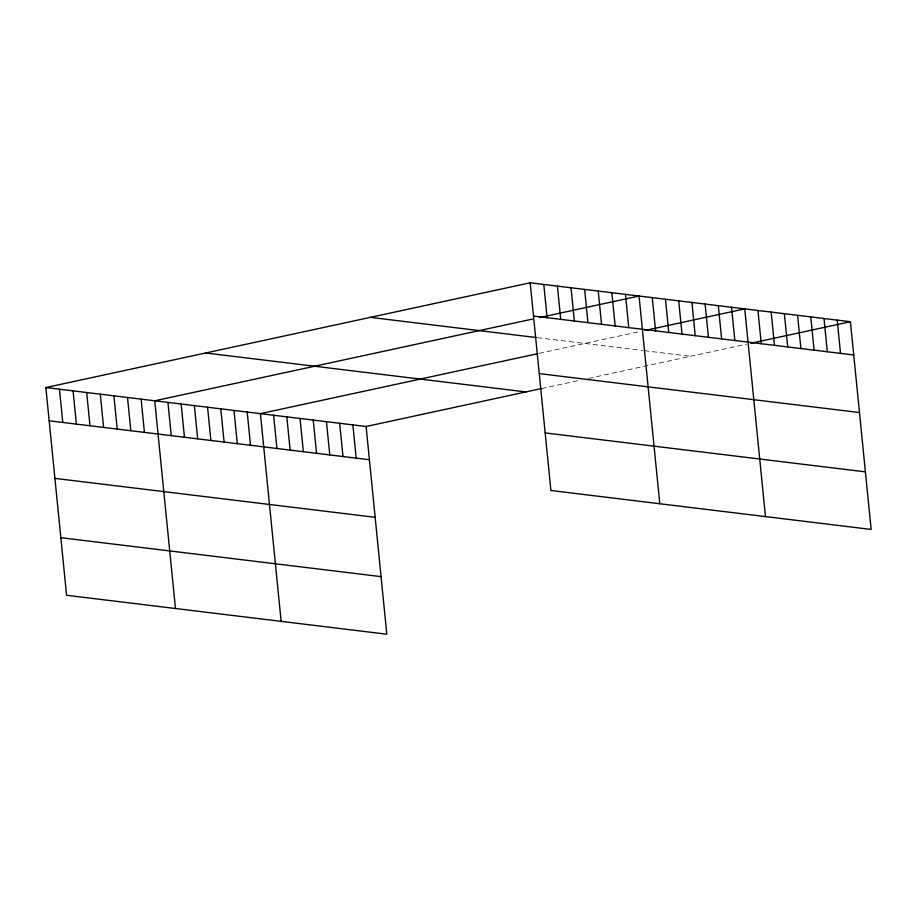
<?xml version="1.0" encoding="UTF-8"?>
<svg xmlns="http://www.w3.org/2000/svg" width="917" height="917" viewBox="0 0 917 917"><rect width="100%" height="100%" fill="white"/><g stroke="black" fill="none" stroke-linecap="round" stroke-linejoin="round"><path stroke-width="0.69" stroke-dasharray="4.58 3.44" d="M539.173 353.343L640.914 331.335M541.603 388.533L578.191 380.624M588.645 378.354L746.598 344.184M537.351 337.674L643.035 350.523M644.353 350.684L690.593 356.3"/><path stroke-width="1.38" d="M45.85 387.559L366.089 426.497L386.814 634.209L66.586 595.271L45.85 387.559L530.186 282.791L850.414 321.729L871.15 529.441L550.911 490.503L530.186 282.791M532.513 319.082L154.732 400.798L175.468 608.51M539.345 317.603L639.057 296.031L659.793 503.742M537.866 353.63L260.405 413.647L281.141 621.359M645.018 330.452L744.742 308.88L765.477 516.592M366.089 426.497L541.603 388.533M750.691 343.302L850.414 321.729M533.499 316.033L853.738 354.971M370.353 317.362L536.032 337.513M539.242 373.609L859.481 412.547M205.683 352.988L525.911 391.926M545.168 432.927L865.407 471.865M49.163 420.8L369.402 459.738M54.917 478.376L375.145 517.314M60.831 537.694L381.071 576.633M837.21 320.125L840.522 353.366M823.993 318.52L827.317 351.761M810.788 316.915L814.101 350.156M797.584 315.31L800.896 348.54M784.367 313.694L787.692 346.935M771.163 312.089L774.475 345.331M757.946 310.485L761.27 343.726M731.525 307.275L734.849 340.516M718.32 305.67L721.633 338.912M705.116 304.066L708.428 337.296M691.899 302.45L695.224 335.691M678.695 300.845L682.007 334.086M665.478 299.24L668.802 332.481M652.274 297.635L655.586 330.877M625.451 294.368L628.775 327.61M611.845 292.718L615.158 325.959M598.228 291.067L601.552 324.309M584.622 289.405L587.935 322.646M571.016 287.755L574.329 320.996M557.398 286.093L560.723 319.334M543.792 284.442L547.105 317.683M352.873 424.892L356.197 458.133M339.668 423.287L342.981 456.528M326.452 421.682L329.776 454.924M313.247 420.078L316.56 453.319M300.042 418.473L303.355 451.714M286.826 416.857L290.15 450.098M273.621 415.252L276.934 448.493M247.2 412.042L250.513 445.284M233.984 410.438L237.308 443.679M220.779 408.833L224.092 442.074M207.574 407.228L210.887 440.469M194.358 405.612L197.682 438.853M181.153 404.007L184.466 437.249M167.937 402.403L171.261 435.644M141.115 399.147L144.439 432.388M127.509 397.485L130.833 430.726M113.903 395.835L117.216 429.076M100.285 394.172L103.61 427.414M86.679 392.522L90.004 425.763M73.073 390.871L76.386 424.113M59.456 389.209L62.78 422.45"/></g></svg>
